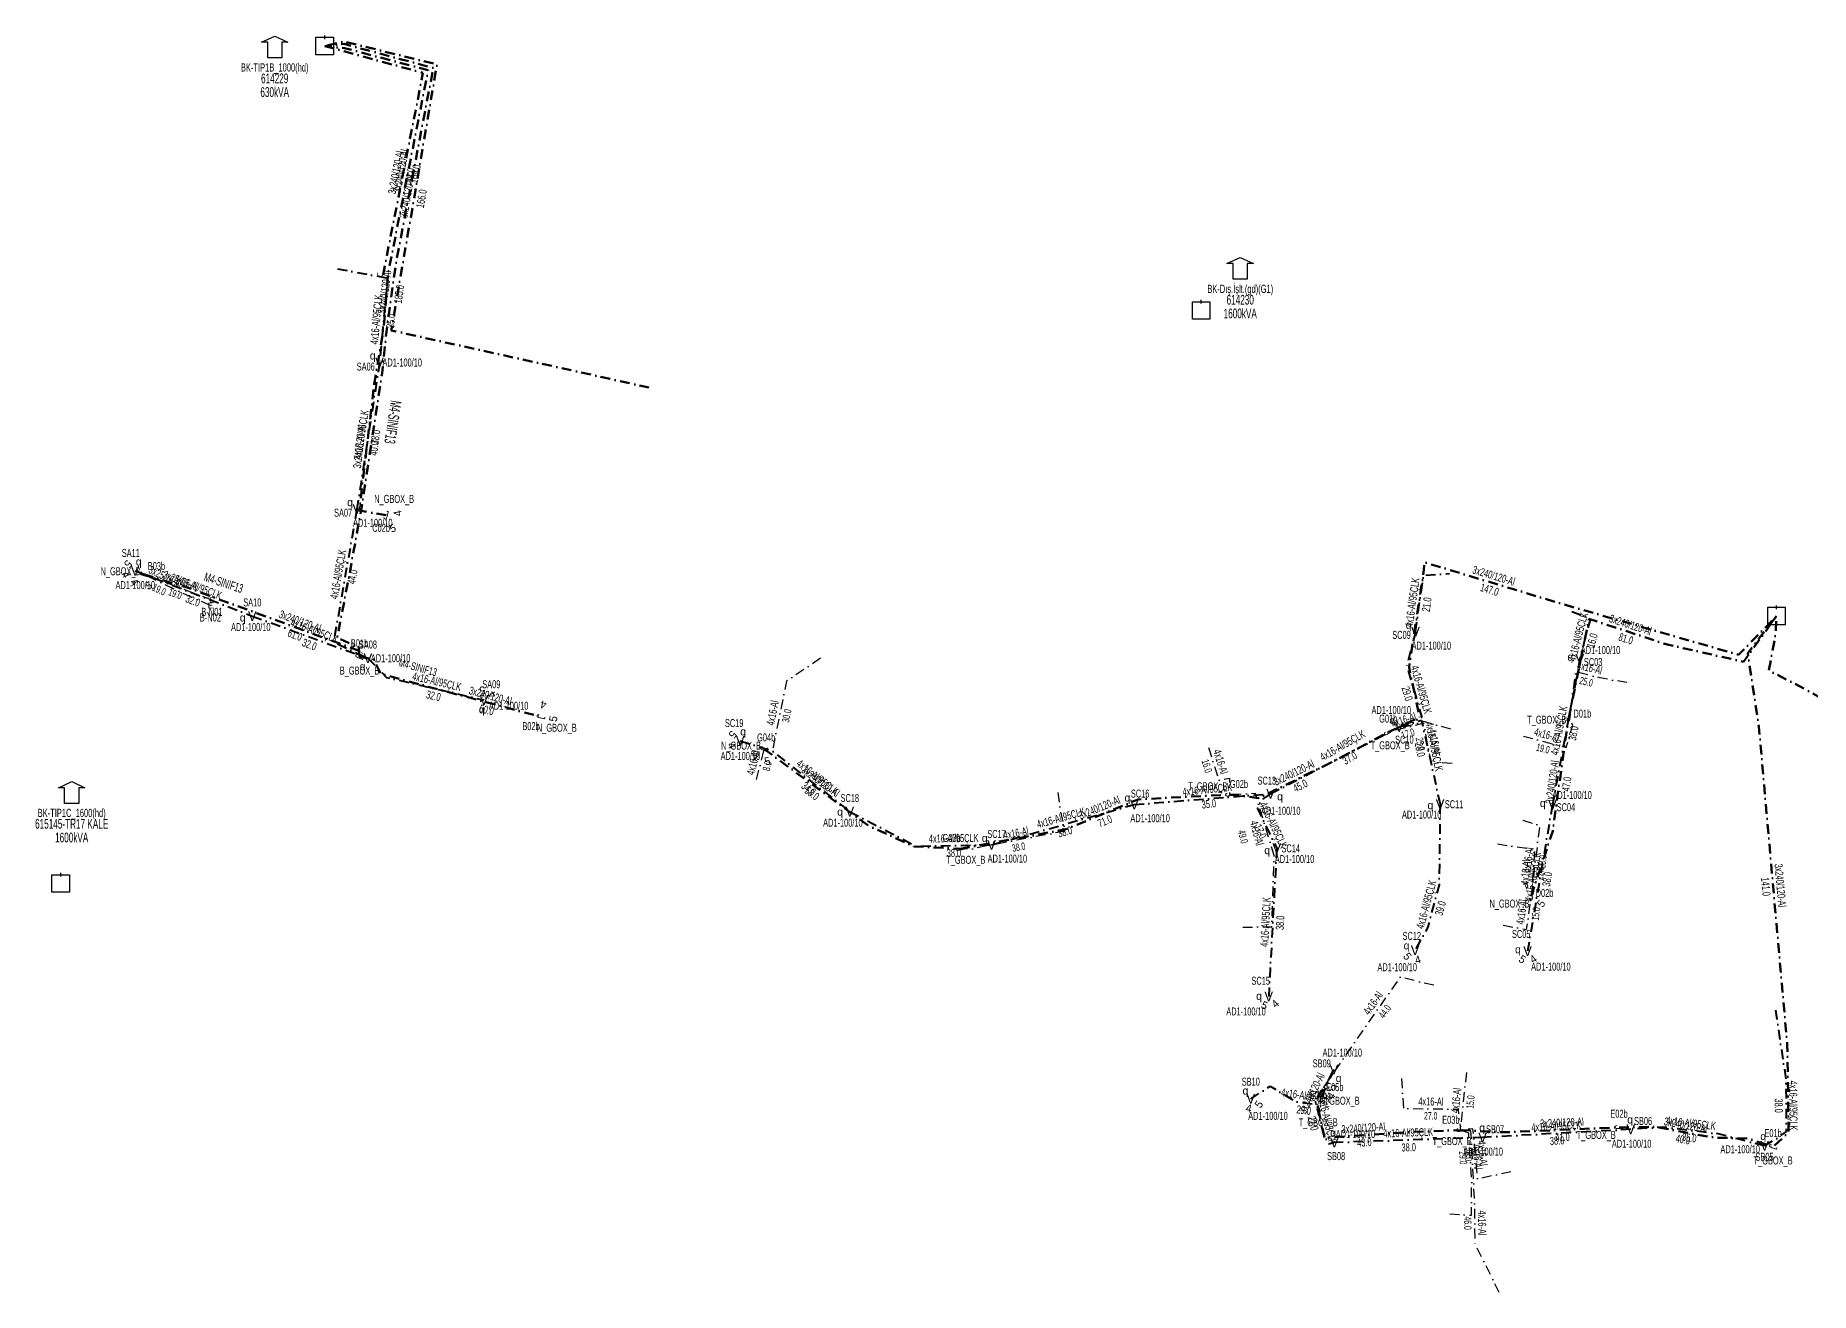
# Model space of a CAD drawing. Header units: millimetres. Extents: x 407682 to 413427, y 4045444 to 4048063.
# Drawn here: x 409600.7 to 410055.3, y 4046071.4 to 4046393.4 of the extents above; entities that cross this region are included whole.
import ezdxf
from ezdxf.enums import TextEntityAlignment as Align

# ---------------------------------------------------------------- set-up
doc = ezdxf.new("R2010")
doc.units = ezdxf.units.MM
doc.linetypes.add('DASHDOT', pattern=[5, 2.5, -1.25, 0, -1.25])
for name, color, linetype, lineweight in [('DIREK_AYD_YENI', 152, 'Continuous', 25), ('DIREK_BOX_YENI', 5, 'Continuous', 25), ('HAT_ABONE_YERALTI_YENI', 30, 'DASHDOT', 30), ('HAT_AYD_YERALTI_YENI', 4, 'DASHDOT', 40), ('HAT_BOX_YERALTI_YENI', 5, 'DASHDOT', 50), ('KULLANICI', 1, 'Continuous', 25), ('NODE_ABONE_YENI', 5, 'Continuous', 25), ('TRAFO_MEVCUT', 5, 'Continuous', 30)]:
    doc.layers.add(name, color=color, linetype=linetype, lineweight=lineweight)
doc.layers.add('GER_DUS_NOD_ISIM', color=5, linetype='Continuous')
doc.styles.add('Direk', font='B_CAD')
doc.styles.get("Standard").update_dxf_attribs({"font": 'Arial'})

# ---------------------------------------------------------------- blocks, each defined once
blk = doc.blocks.new('MEV_BINA_KARE')
at = {"layer": 'TRAFO_MEVCUT', "linetype": 'Continuous'}
for p, q in [((-2.25, -2.25), (-2.25, 2.25)), ((-2.25, 2.25), (2.25, 2.25)), ((0, 1.8), (0, 2.7)), ((2.25, 2.25), (2.25, -2.25)), ((2.25, -2.25), (-2.25, -2.25))]:
    blk.add_line(p, q, dxfattribs=at)
blk = doc.blocks.new('MEV_BETKOSK')
at = {"layer": 'TRAFO_MEVCUT', "linetype": 'Continuous'}
for p, q in [((-3.4, 2), (0, 3.6)), ((-1.8, 2), (-3.4, 2)), ((-1.8, -2), (-1.8, 2)), ((0, 3.6), (3.4, 2)), ((3.4, 2), (1.8, 2)), ((1.8, 2), (1.8, -2)), ((1.8, -2), (-1.8, -2))]:
    blk.add_line(p, q, dxfattribs=at)

msp = doc.modelspace()

# ---------------------------------------------------------------- linework, layer by layer
at = {"layer": 'HAT_ABONE_YERALTI_YENI', "flags": 128}
for points in [[(409645.449315, 4046247.396646), (409637.894493, 4046250.778401), (409628.36722, 4046255.378287)], [(409645.835745, 4046248.797455), (409628.36722, 4046255.378287)], [(409801.719437, 4046233.8687), (409792.994075, 4046227.98572), (409789.598128, 4046211.005985), (409787.303893, 4046210.616818)], [(410008.315447, 4046227.649872), (410001.458038, 4046228.847838), (409995.172271, 4046230.398872), (409993.432873, 4046218.687346)], [(409963.173133, 4046215.751949), (409956.15059, 4046217.722459), (409947.161, 4046214.925)], [(409963.499666, 4046206.935548), (409958.131043, 4046207.240546), (409956.247197, 4046217.239422), (409947.161, 4046214.925)], [(409981.784613, 4046213.935472), (409992.723271, 4046211.051771), (409994.437571, 4046216.684471), (409993.432873, 4046218.687346)], [(409785.341827, 4046202.813436), (409787.303893, 4046210.616818)], [(409901.132846, 4046210.996277), (409903.743678, 4046202.639513), (409906.506652, 4046203.204667), (409906.524279, 4046198.975463)], [(409862.527071, 4046199.533993), (409863.166108, 4046194.483396), (409864.4848, 4046189.648191), (409839.806414, 4046184.938575), (409837.465557, 4046185.077363)], [(409909.896516, 4046165.009685), (409917.339551, 4046165.098701), (409917.925897, 4046183.334043), (409913.118583, 4046199.207982), (409909.821431, 4046199.091723), (409906.524279, 4046198.975463)], [(409981.629376, 4046192.414443), (409985.955311, 4046191.065918), (409983.748769, 4046172.950765)], [(409975.115, 4046186.312335), (409984.681831, 4046184.910764), (409983.748769, 4046172.950765)], [(409976.5844, 4046165.495834), (409982.615701, 4046164.40727), (409983.748769, 4046172.950765)], [(409958.799697, 4046150.122567), (409950.227114, 4046152.192513), (409939.358771, 4046136.735313), (409931.489567, 4046125.389582), (409930.082194, 4046123.226969)], [(409950.594944, 4046126.265781), (409951.083959, 4046118.567625), (409965.04326, 4046118.404358), (409965.653232, 4046113.031941)], [(409967.166512, 4046127.816814), (409965.653232, 4046113.031941)], [(409962.905299, 4046091.58706), (409968.489458, 4046091.254571), (409968.537762, 4046099.852639), (409967.764902, 4046112.266703), (409965.653232, 4046113.031941)], [(409978.595179, 4046102.347213), (409970.036642, 4046100.525964), (409968.869285, 4046113.366888), (409965.653232, 4046113.031941)], [(409975.580103, 4046071.441107), (409969.399902, 4046083.970723), (409969.293779, 4046094.476934), (409968.338669, 4046112.836272), (409965.653232, 4046113.031941)]]:
    msp.add_lwpolyline(points, dxfattribs=at)
at = {"layer": 'HAT_AYD_YERALTI_YENI', "flags": 128}
for points in [[(409678.016, 4046333.6), (409690.826184, 4046331.29473), (409688.788, 4046309.632)], [(409688.788, 4046309.632), (409682.994769, 4046272.076195)], [(409682.994769, 4046272.076195), (409677.010222, 4046238.048784), (409685.807362, 4046233.893999)], [(409626.170778, 4046256.303587), (409656.187, 4046244.687)], [(409954.144, 4046240.625), (409956.188799, 4046255.170312), (409962.888861, 4046255.548455)], [(409656.187, 4046244.687), (409685.807362, 4046233.893999)], [(409994.187039, 4046245.860616), (409998.937369, 4046244.084815), (409996.232, 4046233.7)], [(409954.144, 4046240.625), (409951.91877, 4046231.997416), (409955.755537, 4046218.691182), (409949.967337, 4046216.277901)], [(409685.807362, 4046233.893999), (409690.54859, 4046228.995054), (409715.523674, 4046223.19353)], [(409996.232, 4046233.7), (409989.219, 4046196.353)], [(409917.02793, 4046199.180671), (409949.967337, 4046216.277901)], [(409949.967337, 4046216.277901), (409955.675799, 4046218.036879), (409960.44821, 4046196.498237)], [(409781.177, 4046212.729), (409789.283317, 4046210.214958), (409809.234, 4046194.582)], [(409882.112747, 4046196.414127), (409917.02793, 4046199.180671)], [(409917.02793, 4046199.180671), (409914.570251, 4046197.513054), (409913.615141, 4046195.49671), (409918.602938, 4046185.202746)], [(409809.234, 4046194.582), (409826.206979, 4046185.755847), (409845.547801, 4046186.069821)], [(409845.547801, 4046186.069821), (409882.112747, 4046196.414127)], [(409960.44821, 4046196.498237), (409960.195803, 4046175.862639), (409957.224349, 4046164.825811), (409954.039368, 4046159.091587)], [(409989.219, 4046196.353), (409982.850784, 4046158.890149)], [(409918.602938, 4046185.202746), (409916.548239, 4046147.258337)], [(410046.358, 4046143.794), (410049.025745, 4046125.972732), (410049.107378, 4046112.666498), (410046.331845, 4046110.625664), (410043.561002, 4046109.008498)], [(409911.953474, 4046121.0528), (409916.907992, 4046124.285497), (409923.438659, 4046120.32942), (409928.154421, 4046119.660249), (409931.670934, 4046125.562967), (409933.240937, 4046128.52539)], [(409933.240937, 4046128.52539), (409929.668598, 4046120.764486), (409928.944041, 4046118.542514), (409930.538065, 4046111.9249), (409931.938874, 4046109.509712), (409933.350009, 4046109.840599)], [(410009.270309, 4046113.237931), (409971.326976, 4046111.163458)], [(410043.561002, 4046109.008498), (410031.637844, 4046112.095064), (410017.35201, 4046113.809364), (410009.270309, 4046113.237931)], [(409971.326976, 4046111.163458), (409933.350009, 4046109.840599)]]:
    msp.add_lwpolyline(points, dxfattribs=at)
at = {"layer": 'HAT_BOX_YERALTI_YENI', "flags": 128}
for points in [[(409757.801995, 4046303.2183), (409691.791174, 4046317.850139), (409703.517151, 4046385.977603), (409679.745523, 4046391.814386), (409674.732463, 4046390.682536)], [(409683.65226, 4046234.220131), (409683.461671, 4046236.64096), (409677.911281, 4046239.11719), (409680.768447, 4046253.811191), (409684.087533, 4046271.897941), (409689.42546, 4046306.833458), (409690.731752, 4046319.056875), (409693.091731, 4046335.720708), (409702.565864, 4046385.071938), (409679.708529, 4046391.225836), (409674.732463, 4046390.682536)], [(409674.732463, 4046390.682536), (409699.910482, 4046383.801491), (409689.674734, 4046332.094118), (409687.093752, 4046332.574931)], [(409687.399908, 4046304.045196), (409689.871202, 4046318.669416), (409690.932435, 4046332.14708), (409701.2229, 4046384.511383), (409679.834965, 4046390.144084), (409674.732463, 4046390.682536)], [(409690.484136, 4046270.537942), (409683.60649, 4046271.693269), (409687.399908, 4046304.045196)], [(409947.161, 4046214.925), (409955.180234, 4046218.804869), (409952.486334, 4046231.53967), (409956.311197, 4046256.513166), (409956.39283, 4046258.472366), (409990.923732, 4046248.023299), (410036.896344, 4046234.765935), (410046.610485, 4046244.678737)], [(409628.36722, 4046255.378287), (409640.035344, 4046251.802252), (409651.048599, 4046247.744737), (409684.495421, 4046235.465958), (409683.65226, 4046234.220131)], [(409993.432873, 4046218.687346), (409998.581496, 4046243.953211), (410018.675857, 4046237.383901), (410038.190572, 4046232.98826), (410046.610485, 4046244.678737)], [(410046.610485, 4046244.678737), (410039.231336, 4046235.174999), (410042.096666, 4046216.391168), (410049.386915, 4046134.681368), (410049.723516, 4046112.445657), (410045.738479, 4046108.764595)], [(410142.943466, 4046167.226717), (410116.966617, 4046186.840497), (410061.333234, 4046221.855126), (410051.238705, 4046227.414653), (410044.659058, 4046230.704476), (410046.463155, 4046240.467823), (410046.610485, 4046244.678737)], [(409683.65226, 4046234.220131), (409687.248735, 4046233.630416), (409689.084277, 4046229.911027), (409703.28558, 4046226.046727), (409730.135599, 4046218.895006)], [(409983.748769, 4046172.950765), (409989.299207, 4046189.595289), (409992.695154, 4046214.215904), (409993.432873, 4046218.687346)], [(409906.524279, 4046198.975463), (409914.043075, 4046198.062942), (409933.572281, 4046207.733353), (409947.161, 4046214.925)], [(409787.303893, 4046210.616818), (409814.019966, 4046190.968569), (409825.676212, 4046185.712262), (409837.465557, 4046185.077363)], [(409837.465557, 4046185.077363), (409864.592185, 4046190.067671), (409883.116674, 4046197.728645), (409906.524279, 4046198.975463)], [(409930.082194, 4046123.226969), (409928.489393, 4046120.052642), (409929.223063, 4046118.533131)], [(409929.223063, 4046118.533131), (409930.807485, 4046111.051967), (409950.998452, 4046112.452776), (409965.653232, 4046113.031941)], [(409965.653232, 4046113.031941), (409977.182062, 4046112.471998), (410006.277873, 4046113.729383)], [(410006.277873, 4046113.729383), (410015.294696, 4046113.890921), (410030.703593, 4046111.089304), (410039.349964, 4046110.896089), (410045.738479, 4046108.764595)]]:
    msp.add_lwpolyline(points, dxfattribs=at)

# ---------------------------------------------------------------- block references
at = {"layer": 'TRAFO_MEVCUT'}
for name, p in [('MEV_BETKOSK', (409661.927287, 4046389.652776)), ('MEV_BETKOSK', (409661.927287, 4046389.652776)), ('MEV_BINA_KARE', (409674.732463, 4046390.682536)), ('MEV_BINA_KARE', (409674.732463, 4046390.682536)), ('MEV_BETKOSK', (409909.253738, 4046332.949119)), ('MEV_BETKOSK', (409909.253738, 4046332.949119)), ('MEV_BINA_KARE', (409899.253738, 4046322.949119)), ('MEV_BINA_KARE', (409899.253738, 4046322.949119)), ('MEV_BINA_KARE', (410046.610485, 4046244.678737)), ('MEV_BINA_KARE', (410046.610485, 4046244.678737)), ('MEV_BETKOSK', (409609.925025, 4046198.724009)), ('MEV_BETKOSK', (409609.925025, 4046198.724009)), ('MEV_BINA_KARE', (409607.107816, 4046176.20543)), ('MEV_BINA_KARE', (409607.107816, 4046176.20543))]:
    msp.add_blockref(name, p, dxfattribs=at)

# ---------------------------------------------------------------- texts
at = {"layer": 'DIREK_AYD_YENI', "color": 4, "style": 'Direk'}
for p in [(409687.020233, 4046311.399767), (409681.227002, 4046273.843962), (409627.073087, 4046258.635075), (409653.718001, 4046244.295832), (409952.376233, 4046242.392767), (409993.792383, 4046234.246142), (409684.446535, 4046231.798138), (409714.958004, 4046220.758367), (409948.19957, 4046218.045668), (409781.917538, 4046215.116803), (409880.34498, 4046198.181894), (409919.432441, 4046198.497645), (409806.734, 4046194.583316), (409957.961436, 4046196.241415), (409986.758058, 4046196.793188), (409843.780034, 4046187.837588), (409916.152054, 4046184.709623), (409951.853861, 4046160.30549), (409980.386139, 4046159.309107), (409914.051896, 4046147.393514), (409934.445418, 4046126.335992), (409910.587363, 4046123.146538), (410009.113901, 4046115.733033), (409933.019552, 4046112.318663), (409971.215216, 4046113.660959), (410043.218347, 4046111.484904)]:
    msp.add_text('q', height=2, dxfattribs=at).set_placement(p, align=Align.MIDDLE_CENTER)
at = {"layer": 'DIREK_AYD_YENI', "width": 0.53}
for s, p in [('SA06', (409685.251134, 4046308.585919)), ('AD1-100/10', (409694.590796, 4046309.63216)), ('SA07', (409679.457225, 4046271.163532)), ('AD1-100/10', (409687.045191, 4046268.576195)), ('SA11', (409625.067607, 4046260.863783)), ('AD1-100/10', (409626.20834, 4046252.618711)), ('SA10', (409656.187, 4046248.187)), ('AD1-100/10', (409655.803946, 4046241.877124)), ('SC09', (409950.562365, 4046239.870128)), ('SA08', (409685.807362, 4046237.393999)), ('AD1-100/10', (409691.610158, 4046233.894159)), ('AD1-100/10', (409958.194422, 4046237.125)), ('AD1-100/10', (410001.531215, 4046235.988585)), ('SC03', (409999.647463, 4046232.935401)), ('SA09', (409717.413786, 4046227.226986)), ('AD1-100/10', (409721.845261, 4046221.725073)), ('AD1-100/10', (409947.936836, 4046220.625945)), ('SC19', (409779.62666, 4046217.289196)), ('SC10', (409951.294233, 4046213.039175)), ('AD1-100/10', (409781.214562, 4046208.869124)), ('SC13', (409916.064313, 4046202.545406)), ('SC18', (409809.234, 4046198.082)), ('SC16', (409883.613287, 4046199.224323)), ('AD1-100/10', (409994.254435, 4046198.861271)), ('AD1-100/10', (409886.163169, 4046192.914127)), ('AD1-100/10', (409919.624361, 4046194.824237)), ('AD1-100/10', (409955.728464, 4046193.853487)), ('SC11', (409964.028488, 4046196.498397)), ('SC04', (409992.664318, 4046195.736737)), ('AD1-100/10', (409807.462126, 4046191.772124)), ('SC17', (409846.838532, 4046188.880017)), ('SC14', (409922.183216, 4046185.202906)), ('AD1-100/10', (409849.598222, 4046182.569821)), ('AD1-100/10', (409923.160032, 4046182.467107)), ('SC12', (409953.197882, 4046162.776782)), ('SC05', (409981.220482, 4046163.275345)), ('AD1-100/10', (409949.457777, 4046154.762015)), ('AD1-100/10', (409988.821023, 4046154.902234)), ('SC15', (409914.494595, 4046151.285675)), ('AD1-100/10', (409910.736405, 4046143.42511)), ('SB09', (409930.125774, 4046130.120934)), ('AD1-100/10', (409935.396163, 4046132.88243)), ('SB10', (409911.955763, 4046125.437996)), ('AD1-100/10', (409916.356985, 4046116.686472)), ('SB06', (410012.439342, 4046115.373455)), ('AD1-100/10', (409938.759229, 4046112.006514)), ('SB07', (409974.534306, 4046113.247917)), ('SB08', (409933.812648, 4046106.371311)), ('AD1-100/10', (409971.489574, 4046107.529875)), ('AD1-100/10', (410009.501295, 4046109.553125)), ('AD1-100/10', (410037.30833, 4046108.128579)), ('SB05', (410043.557356, 4046106.198622))]:
    msp.add_text(s, height=2.05, dxfattribs=at).set_placement(p, align=Align.MIDDLE_CENTER)
at = {"layer": 'DIREK_AYD_YENI', "style": 'Direk'}
for p in [(409688.788, 4046309.632), (409682.994769, 4046272.076195), (409626.170778, 4046256.303587), (409656.187, 4046244.687), (409954.144, 4046240.625), (409685.807362, 4046233.893999), (409996.232, 4046233.7), (409715.523674, 4046223.19353), (409949.967337, 4046216.277901), (409781.177, 4046212.729), (409917.02793, 4046199.180671), (409809.234, 4046194.582), (409882.112747, 4046196.414127), (409960.44821, 4046196.498237), (409989.219, 4046196.353), (409845.547801, 4046186.069821), (409918.602938, 4046185.202746), (409954.039368, 4046159.091587), (409982.850784, 4046158.890149), (409916.548239, 4046147.258337), (409933.240937, 4046128.52539), (409911.953474, 4046121.0528), (409971.326976, 4046111.163458), (410009.270309, 4046113.237931), (409933.350009, 4046109.840599), (410043.561002, 4046109.008498)]:
    msp.add_text('V', height=2.5, dxfattribs=at).set_placement(p, align=Align.MIDDLE_CENTER)
at = {"layer": 'DIREK_AYD_YENI', "color": 32, "style": 'Direk'}
for s, rotation, p in [('5', 226.343052, (409624.362062, 4046258.029434)), ('4', 293.843051, (409623.884137, 4046255.293005)), ('5', 189.422548, (409715.114388, 4046225.659799)), ('4', 121.922549, (409717.645583, 4046224.515461)), ('4', 297.769577, (409778.964929, 4046211.564208)), ('5', 230.269578, (409779.254349, 4046214.326941)), ('5', 308.450734, (409952.08151, 4046157.536983)), ('4', 375.950733, (409954.726394, 4046156.687841)), ('5', 327.852654, (409981.520538, 4046156.773443)), ('4', 395.352653, (409984.297303, 4046156.851133)), ('5', 334.40045, (409915.468043, 4046145.003747)), ('4', 401.900449, (409918.217835, 4046145.397571)), ('4', 348.123427, (409911.438964, 4046118.606317)), ('5', 415.623426, (409914.016835, 4046119.641226))]:
    msp.add_text(s, height=2, rotation=rotation, dxfattribs=at).set_placement(p, align=Align.MIDDLE_CENTER)
at = {"layer": 'DIREK_BOX_YENI', "width": 0.53}
for s, p in [('N_GBOX_B', (409692.530797, 4046274.699919)), ('C02b', (409689.168981, 4046267.294431)), ('N_GBOX_B', (409622.43165, 4046256.162598)), ('B03b', (409631.635574, 4046257.499597)), ('B01b', (409683.65226, 4046237.720131)), ('B_GBOX_B', (409683.65226, 4046230.720131)), ('D01b', (409996.880201, 4046219.70834)), ('B02b', (409727.58085, 4046216.502673)), ('N_GBOX_B', (409734.193509, 4046216.08577)), ('G01b', (409947.161, 4046218.425)), ('T_GBOX_B', (409987.756753, 4046218.142527)), ('N_GBOX_B', (409781.368323, 4046211.505383)), ('G04b', (409787.804244, 4046213.602014)), ('T_GBOX_B', (409947.65449, 4046211.588844)), ('G02b', (409908.921415, 4046201.671659)), ('T_GBOX_B', (409900.930334, 4046201.099636)), ('G03b', (409835.332266, 4046187.855664)), ('T_GBOX_B', (409838.953256, 4046182.266207)), ('N_GBOX_B', (409978.201668, 4046171.052009)), ('D02b', (409987.196096, 4046173.784228)), ('E04b', (409929.223063, 4046122.033131)), ('N_GBOX_B', (409934.734366, 4046120.557173)), ('E05b', (409933.484816, 4046124.046826)), ('E03b', (409963.199982, 4046115.677761)), ('E02b', (410006.277873, 4046117.229383)), ('T_GBOX_B', (409929.223063, 4046115.033131)), ('T_GBOX_B', (410000.437925, 4046111.803785)), ('E01b', (410045.738479, 4046112.264595)), ('T_GBOX_B', (409963.520938, 4046110.220785)), ('T_GBOX_B', (410045.738479, 4046105.264595))]:
    msp.add_text(s, height=2.05, dxfattribs=at).set_placement(p, align=Align.MIDDLE_CENTER)
at = {"layer": 'DIREK_BOX_YENI', "style": 'Direk', "width": 0.8}
for rotation, p in [(345.801446, (409690.484136, 4046270.537942)), (253.449669, (409628.36722, 4046255.378287)), (248.410208, (409683.65226, 4046234.220131)), (258.750956, (409730.135599, 4046218.895006)), (351.702855, (409993.432873, 4046218.687346)), (302.924711, (409947.161, 4046214.925)), (249.443955, (409787.303893, 4046210.616818)), (276.483074, (409906.524279, 4046198.975463)), (281.749984, (409837.465557, 4046185.077363)), (316.300571, (409930.082194, 4046123.226969)), (22.494073, (409929.223063, 4046118.533131)), (275.646419, (409965.653232, 4046113.031941)), (268.500271, (410006.277873, 4046113.729383)), (250.834543, (410045.738479, 4046108.764595))]:
    msp.add_text('J', height=2.25, rotation=rotation, dxfattribs=at).set_placement(p, align=Align.MIDDLE_CENTER)
at = {"layer": 'DIREK_BOX_YENI', "color": 32, "style": 'Direk'}
for s, rotation, p in [('4', 99.386973, (409693.391314, 4046271.007784)), ('5', 385.146164, (409692.137381, 4046267.206923)), ('4', 309.607513, (409625.951239, 4046253.360211)), ('5', 383.190127, (409629.637243, 4046252.522766)), ('4', 168.961426, (409730.720178, 4046221.971435)), ('5', 440.097601, (409733.277364, 4046218.387424)), ('4', 309.851984, (409785.141978, 4046208.812199)), ('5', 374.565977, (409788.131388, 4046207.563873)), ('4', 203.287598, (409982.530908, 4046175.82292)), ('5', 413.100014, (409986.310161, 4046171.078077)), ('5', 103.547117, (409932.804291, 4046123.882855)), ('4', 420.149278, (409932.510704, 4046121.833292))]:
    msp.add_text(s, height=2, rotation=rotation, dxfattribs=at).set_placement(p, align=Align.MIDDLE_CENTER)
at = {"layer": 'DIREK_BOX_YENI', "style": 'Direk', "width": 0.8}
msp.add_text('J', height=2.25, dxfattribs=at).set_placement((409983.748769, 4046172.950765), align=Align.MIDDLE_CENTER)
at = {"layer": 'GER_DUS_NOD_ISIM', "width": 0.6}
msp.add_text('B-N02', height=2.1, dxfattribs=at).set_placement((409645.449315, 4046245.396646), align=Align.TOP_CENTER)
at = {"layer": 'HAT_ABONE_YERALTI_YENI', "lineweight": 30, "width": 0.53}
for s, rotation, p in [('3x25/16-Al', 334.228167, (409633.500427, 4046253.843797)), ('3x25/16-Al', 339.357346, (409637.40114, 4046252.883299)), ('4x16-Al', 346.138972, (409998.518788, 4046230.448603)), ('4x16-Al', 438.690068, (409790.462608, 4046219.662551)), ('4x16-Al', 377.286023, (409951.403202, 4046217.135291)), ('4x16-Al', 280.669783, (409958.024424, 4046212.39736)), ('4x16-Al', 345.231424, (409987.47062, 4046213.31554)), ('4x16-Al', 75.886246, (409785.498519, 4046206.922398)), ('4x16-Al', 287.349921, (409903.249588, 4046207.071371)), ('4x16-Al', 370.804395, (409851.986269, 4046188.128315)), ('4x16-Al', 284.898812, (409912.524828, 4046188.864427)), ('4x16-Al', 443.055216, (409984.008276, 4046182.111117)), ('4x16-Al', 445.539092, (409983.367875, 4046178.996877)), ('4x16-Al', 82.445323, (409982.339613, 4046168.790769)), ('4x16-Al', 414.887989, (409944.097618, 4046144.952814)), ('4x16-Al', 359.329904, (409958.07355, 4046119.335934)), ('4x16-Al', 444.155943, (409965.56429, 4046120.510926)), ('4x16-Al', 273.562455, (409968.999689, 4046106.112487)), ('4x16-Al', 275.194429, (409970.299473, 4046107.023382)), ('4x16-Al', 270.578726, (409970.196797, 4046089.232414))]:
    msp.add_text(s, height=2.05, rotation=rotation, dxfattribs=at).set_placement(p, align=Align.CENTER)
for s, rotation, p in [('19.0', 334.228167, (409632.761287, 4046252.312891)), ('19.0', 339.357346, (409636.801825, 4046251.292443)), ('25.0', 346.138972, (409998.111522, 4046228.798107)), ('30.0', 438.690068, (409792.129595, 4046219.329154)), ('17.0', 377.286023, (409951.908344, 4046215.512074)), ('25.0', 280.669783, (409956.353816, 4046212.082608)), ('19.0', 345.231424, (409987.037264, 4046211.671702)), ('8.0', 75.886246, (409787.147202, 4046206.507856)), ('16.0', 287.349921, (409901.626936, 4046206.564419)), ('49.0', 284.898812, (409910.88198, 4046188.427336)), ('38.0', 370.804395, (409852.304945, 4046186.458451)), ('22.0', 445.539092, (409985.062725, 4046178.864653)), ('23.0', 443.055216, (409985.695803, 4046181.905566)), ('15.0', 82.445323, (409984.024857, 4046168.567266)), ('44.0', 414.887989, (409945.488267, 4046143.975013)), ('15.0', 444.155943, (409967.255454, 4046120.33783)), ('27.0', 359.329904, (409958.053669, 4046117.63605)), ('29.0', 273.562455, (409967.302974, 4046106.006855)), ('25.0', 275.194429, (409968.606454, 4046106.869471)), ('46.0', 270.578726, (409968.496884, 4046089.215243))]:
    msp.add_text(s, height=1.9, rotation=rotation, dxfattribs=at).set_placement(p, align=Align.TOP_CENTER)
at = {"layer": 'HAT_AYD_YERALTI_YENI', "lineweight": 30, "width": 0.53}
for rotation, p in [(444.623912, (409688.96063, 4046320.543127)), (441.230866, (409685.051321, 4046290.983683)), (440.025156, (409679.165344, 4046255.209723)), (339.024818, (409641.953983, 4046251.163146)), (81.997536, (409954.324654, 4046248.016001)), (339.818223, (409671.761256, 4046239.96249)), (435.400825, (409996.762308, 4046239.106409)), (346.922547, (409703.22846, 4046226.922247)), (286.084576, (409954.65388, 4046225.579797)), (439.364848, (409991.890068, 4046215.183247)), (29.925298, (409935.937511, 4046210.69436)), (281.406553, (409957.953293, 4046211.046367)), (321.911227, (409800.379184, 4046202.598172)), (6.140919, (409900.912793, 4046199.291759)), (15.796328, (409863.598888, 4046192.059874)), (295.851863, (409916.873975, 4046190.720367)), (0.930045, (409835.863593, 4046186.762722)), (440.352687, (409985.19688, 4046177.763896)), (434.931512, (409957.889303, 4046170.565203)), (446.900448, (409916.726832, 4046166.276502)), (351.923601, (409925.91596, 4046120.836404)), (270.351503, (410049.916546, 4046119.324829)), (283.543177, (409930.567418, 4046115.432758)), (353.157227, (410024.5962, 4046113.79616)), (361.994988, (409952.308902, 4046111.351514)), (363.129412, (409990.25224, 4046113.049427))]:
    msp.add_text('4x16-Al/95ÇLK', height=2.05, rotation=rotation, dxfattribs=at).set_placement(p, align=Align.CENTER)
for s, rotation, p in [('35.0', 444.623912, (409690.653152, 4046320.383849)), ('38.0', 441.230866, (409686.731449, 4046290.724512)), ('44.0', 440.025156, (409680.839647, 4046254.915256)), ('32.0', 339.024818, (409641.345445, 4046249.575796)), ('21.0', 81.997536, (409956.0081, 4046247.779334)), ('16.0', 435.400825, (409998.40742, 4046238.677915)), ('32.0', 339.818223, (409671.174757, 4046238.366865)), ('32.0', 346.922547, (409702.843804, 4046225.266337)), ('29.0', 286.084576, (409953.020428, 4046225.108801)), ('28.0', 281.406553, (409956.28687, 4046210.710159)), ('38.0', 439.364848, (409993.560866, 4046214.869505)), ('37.0', 29.925298, (409936.78559, 4046209.22101)), ('34.0', 321.911227, (409799.330485, 4046201.260177)), ('35.0', 6.140919, (409901.09465, 4046197.601514)), ('38.0', 15.796328, (409864.06166, 4046190.424074)), ('17.0', 295.851863, (409915.344103, 4046189.979089)), ('38.0', 0.930045, (409835.891187, 4046185.062946)), ('38.0', 440.352687, (409986.872839, 4046177.479005)), ('39.0', 434.931512, (409959.530849, 4046170.123248)), ('38.0', 446.900448, (409918.424345, 4046166.184581)), ('38.0', 270.351503, (410048.216578, 4046119.3144)), ('29.0', 351.923601, (409925.677121, 4046119.153265)), ('22.0', 283.543177, (409928.914689, 4046115.034655)), ('35.0', 353.157227, (410024.393653, 4046112.108269)), ('38.0', 361.994988, (409952.368082, 4046109.652544)), ('38.0', 363.129412, (409990.345045, 4046111.351962))]:
    msp.add_text(s, height=2.05, rotation=rotation, dxfattribs=at).set_placement(p, align=Align.TOP_CENTER)
at = {"layer": 'HAT_BOX_YERALTI_YENI', "lineweight": 30, "width": 0.53}
for rotation, p in [(438.802759, (409693.958788, 4046358.112864)), (78.882093, (409695.24362, 4046358.493136)), (80.234041, (409696.81648, 4046352.058051)), (81.939216, (409691.07014, 4046327.507982)), (83.312332, (409684.658983, 4046287.968221)), (343.16416, (409973.904467, 4046254.0614)), (339.841135, (409668.064941, 4046242.403277)), (341.896237, (410008.892805, 4046241.476477)), (345.085089, (409716.929366, 4046223.292229)), (26.343548, (409923.430489, 4046203.659874)), (323.667498, (409801.165529, 4046201.477447)), (82.146687, (409990.155153, 4046202.021738)), (22.467997, (409873.529587, 4046194.683637)), (275.0985, (410046.588428, 4046175.611806)), (423.3536, (409928.526071, 4046122.021016)), (2.474515, (409991.693269, 4046113.949898)), (3.968707, (409940.844138, 4046112.600333)), (349.695154, (410023.151197, 4046113.326402))]:
    msp.add_text('3x240/120-Al', height=2.05, rotation=rotation, dxfattribs=at).set_placement(p, align=Align.CENTER)
for s, rotation, p in [('81.0', 438.802759, (409695.626428, 4046357.782745)), ('109.0', 78.882093, (409696.911715, 4046358.165327)), ('166.0', 80.234041, (409698.491845, 4046351.76969)), ('185.0', 81.939216, (409692.753344, 4046327.269601)), ('40.0', 83.312332, (409686.347415, 4046287.770244)), ('147.0', 343.16416, (409973.412095, 4046252.434265)), ('61.0', 339.841135, (409667.479079, 4046240.807418)), ('81.0', 341.896237, (410008.364549, 4046239.860635)), ('50.0', 345.085089, (409716.491813, 4046221.649504)), ('45.0', 26.343548, (409924.184868, 4046202.13642)), ('47.0', 82.146687, (409991.839208, 4046201.789455)), ('58.0', 323.667498, (409800.15833, 4046200.10794)), ('71.0', 22.467997, (409874.179272, 4046193.112679)), ('141.0', 275.0985, (410044.895154, 4046175.46073)), ('5.0', 423.3536, (409930.045516, 4046121.258595)), ('41.0', 2.474515, (409991.766666, 4046112.251483)), ('40.0', 349.695154, (410022.847092, 4046111.653823)), ('43.0', 3.968707, (409940.961798, 4046110.90441))]:
    msp.add_text(s, height=2.05, rotation=rotation, dxfattribs=at).set_placement(p, align=Align.TOP_CENTER)
at = {"layer": 'KULLANICI', "width": 0.53}
for height, rotation, p in [(2.7744, 261.1967, (409692.2149, 4046294.351)), (2.7744, 261.1967, (409692.2149, 4046294.351)), (2.246, 341.7397, (409648.8376, 4046253.2212)), (2.246, 341.7397, (409648.8376, 4046253.2212)), (2.0013, 344.7449, (409698.601, 4046231.5274)), (2.0013, 344.7449, (409698.601, 4046231.5274))]:
    msp.add_text('M4-SINIF13', height=height, rotation=rotation, dxfattribs=at).set_placement(p, align=Align.MIDDLE_CENTER)
at = {"layer": 'NODE_ABONE_YENI', "style": 'Direk'}
for p in [(409645.449315, 4046247.396646), (409645.835745, 4046248.797455)]:
    msp.add_text('E', height=1.4, dxfattribs=at).set_placement(p, align=Align.MIDDLE_CENTER)
at = {"layer": 'NODE_ABONE_YENI', "width": 0.6}
msp.add_text('B-N01', height=2.1, dxfattribs=at).set_placement((409645.835745, 4046246.797455), align=Align.TOP_CENTER)
at = {"layer": 'TRAFO_MEVCUT', "width": 0.6}
for s, height, p in [('BK-TIP1B_1000(hd)', 2.1, (409661.927287, 4046384.152776)), ('BK-TIP1B_1000(hd)', 2.1, (409661.927287, 4046384.152776)), ('630kVA', 2.5, (409661.927287, 4046377.652776)), ('630kVA', 2.5, (409661.927287, 4046377.652776)), ('614229', 2.5, (409661.927287, 4046381.152776)), ('614229', 2.5, (409661.927287, 4046381.152776)), ('BK-Dış.İşlt.(gd)(G1)', 2.1, (409909.253738, 4046327.449119)), ('BK-Dış.İşlt.(gd)(G1)', 2.1, (409909.253738, 4046327.449119)), ('614230', 2.5, (409909.253738, 4046324.449119)), ('614230', 2.5, (409909.253738, 4046324.449119)), ('1600kVA', 2.5, (409909.253738, 4046320.949119)), ('1600kVA', 2.5, (409909.253738, 4046320.949119)), ('BK-TIP1C_1600(hd)', 2.1, (409609.925025, 4046193.224009)), ('BK-TIP1C_1600(hd)', 2.1, (409609.925025, 4046193.224009)), ('615145-TR17 KALE', 2.5, (409609.925025, 4046190.224009)), ('615145-TR17 KALE', 2.5, (409609.925025, 4046190.224009)), ('1600kVA', 2.5, (409609.925025, 4046186.724009)), ('1600kVA', 2.5, (409609.925025, 4046186.724009))]:
    msp.add_text(s, height=height, dxfattribs=at).set_placement(p, align=Align.CENTER)

doc.saveas('drawing.dxf')
